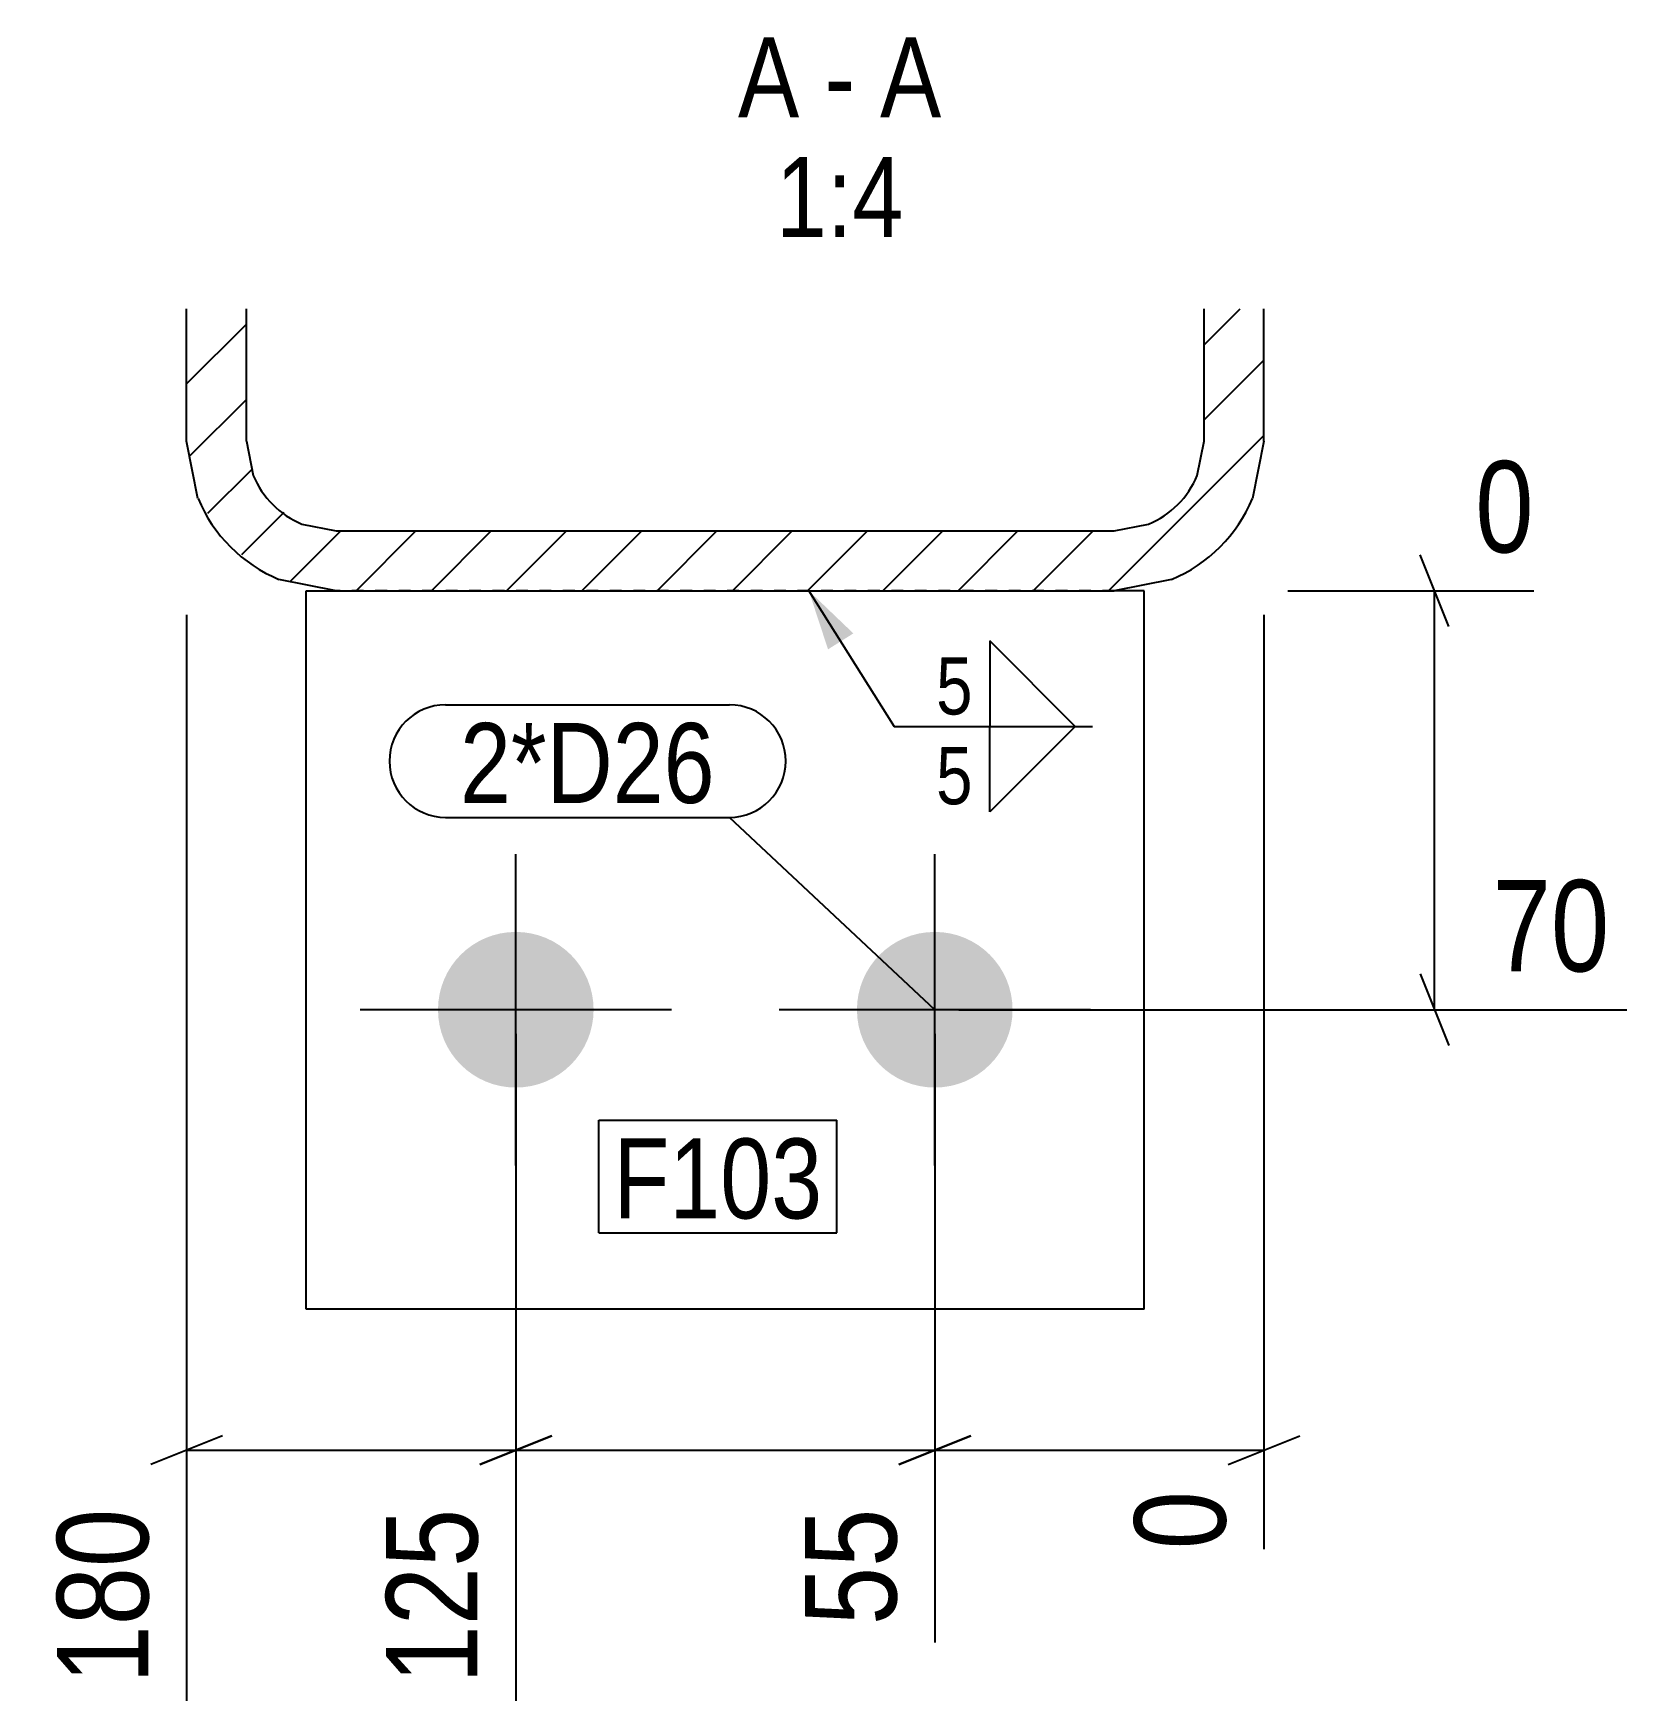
# Model space of a CAD drawing. Header units: millimetres. Extents: x 12 to 44351, y 8 to 1512.
# Drawn here: x 25706.8 to 25973.3, y 9.3 to 288.2 of the extents above; entities that cross this region are included whole.
import ezdxf

# ---------------------------------------------------------------- set-up
doc = ezdxf.new("R2010")
doc.units = ezdxf.units.MM
doc.linetypes.add('DXK_LINE_DOT2', pattern=[3.9198, 1.9599, -1.9599])
for name, color, linetype in [('MÅLSÆTNING', 7, 'Continuous'), ('STÅL', 7, 'Continuous'), ('TEKST', 7, 'Continuous')]:
    doc.layers.add(name, color=color, linetype=linetype)
doc.styles.add('Arial Narrow', font='ARIALN.TTF', dxfattribs={"height": 0.2})

msp = doc.modelspace()

# ---------------------------------------------------------------- hatches: boundary and pattern name
at = {"layer": 'STÅL', "linetype": 'Continuous'}
h = msp.add_hatch(dxfattribs=at)
h.set_pattern_fill('', scale=2.8, style=0, pattern_type=0)
h.set_pattern_definition([(45, (25732.407, 242.183), (-6.2862, 6.2862), [])])
h.paths.add_polyline_path([(25742.41, 242.18), (25732.41, 242.18), (25732.41, 220.07), (25734.31, 210.5), (25739.73, 202.39), (25747.84, 196.97), (25757.41, 195.07), (25887.41, 195.07), (25896.97, 196.97), (25905.08, 202.39), (25910.5, 210.5), (25912.41, 220.07), (25912.41, 242.18), (25902.41, 242.18), (25902.41, 220.07), (25901.26, 214.33), (25898.01, 209.46), (25893.15, 206.21), (25887.41, 205.07), (25757.41, 205.07), (25751.67, 206.21), (25746.8, 209.46), (25743.55, 214.33), (25742.41, 220.07)])
for points in [[(25774.41, 125.07, -1), (25800.41, 125.07, -1)], [(25844.41, 125.07, -1), (25870.41, 125.07, -1)]]:
    msp.add_hatch(color=96, dxfattribs=at).paths.add_polyline_path(points)
at = {"layer": 'TEKST', "linetype": 'Continuous'}
msp.add_hatch(color=3, dxfattribs=at).paths.add_polyline_path([(25839.58, 185.28), (25836.36, 195.07), (25843.81, 187.94)])

# ---------------------------------------------------------------- linework, layer by layer
at = {"layer": 'MÅLSÆTNING', "color": 7, "linetype": 'Continuous'}
for p, q in [((25943.33, 189.07), (25938.53, 201.07)), ((25916.41, 195.07), (25957.48, 195.07)), ((25940.93, 125.07), (25940.93, 195.07)), ((25732.41, 191.07), (25732.41, 9.6)), ((25912.41, 191.07), (25912.41, 34.93)), ((25938.53, 131.07), (25943.33, 119.07)), ((25861.41, 125.07), (25973.06, 125.07)), ((25787.41, 121.07), (25787.41, 9.6)), ((25787.41, 121.07), (25787.41, 9.6)), ((25857.41, 121.07), (25857.41, 19.35)), ((25857.41, 121.07), (25857.41, 19.35)), ((25738.41, 53.88), (25726.41, 49.08)), ((25781.41, 49.08), (25793.41, 53.88)), ((25793.41, 53.88), (25781.41, 49.08)), ((25863.41, 53.88), (25851.41, 49.08)), ((25851.41, 49.08), (25863.41, 53.88)), ((25906.41, 49.08), (25918.41, 53.88)), ((25732.41, 51.48), (25787.41, 51.48)), ((25787.41, 51.48), (25857.41, 51.48)), ((25857.41, 51.48), (25912.41, 51.48))]:
    msp.add_line(p, q, dxfattribs=at)
at = {"layer": 'STÅL', "color": 2, "linetype": 'Continuous'}
for p, q in [((25732.41, 220.07), (25732.41, 242.18)), ((25742.41, 220.07), (25742.41, 242.18)), ((25902.41, 220.07), (25902.41, 242.18)), ((25912.41, 220.07), (25912.41, 242.18)), ((25734.31, 210.5), (25732.41, 220.07)), ((25742.41, 220.07), (25743.55, 214.33)), ((25901.26, 214.33), (25902.41, 220.07)), ((25912.41, 220.07), (25910.5, 210.5)), ((25751.67, 206.21), (25757.41, 205.07)), ((25757.41, 205.07), (25887.41, 205.07)), ((25887.41, 205.07), (25893.15, 206.21)), ((25757.41, 195.07), (25747.84, 196.97)), ((25896.97, 196.97), (25887.41, 195.07)), ((25752.41, 75.07), (25752.41, 195.07)), ((25752.41, 195.07), (25757.41, 195.07)), ((25757.41, 195.07), (25887.41, 195.07)), ((25892.41, 195.07), (25887.41, 195.07)), ((25892.41, 75.07), (25892.41, 195.07)), ((25892.41, 75.07), (25752.41, 75.07))]:
    msp.add_line(p, q, dxfattribs=at)
at = {"layer": 'STÅL', "color": 7, "linetype": 'DXK_LINE_DOT2'}
msp.add_line((25887.41, 195.07), (25757.41, 195.07), dxfattribs=at)
at = {"layer": 'STÅL', "color": 96, "linetype": 'Continuous'}
for p, q in [((25787.41, 99.07), (25787.41, 151.07)), ((25857.41, 99.07), (25857.41, 151.07)), ((25813.41, 125.07), (25761.41, 125.07)), ((25883.41, 125.07), (25831.41, 125.07))]:
    msp.add_line(p, q, dxfattribs=at)
at = {"layer": 'STÅL', "color": 2, "linetype": 'Continuous'}
for centre, radius, start, end in [((25757.41, 220.07), 15, 202.5, 247.5), ((25887.41, 220.07), 15, 292.5, 337.5), ((25757.41, 220.07), 25, 202.5, 247.5), ((25887.41, 220.07), 25, 292.5, 337.5)]:
    msp.add_arc(centre, radius, start, end, dxfattribs=at)
at = {"layer": 'TEKST', "color": 3, "linetype": 'Continuous'}
for p, q in [((25836.36, 195.07), (25850.64, 172.4)), ((25880.88, 172.4), (25866.59, 186.69)), ((25866.59, 186.69), (25866.59, 172.4)), ((25866.59, 172.4), (25880.88, 172.4)), ((25866.59, 172.4), (25880.88, 172.4)), ((25880.88, 172.4), (25866.59, 158.12)), ((25866.59, 158.12), (25866.59, 172.4))]:
    msp.add_line(p, q, dxfattribs=at)
at = {"layer": 'TEKST', "color": 7, "linetype": 'Continuous'}
for p, q in [((25775.69, 176.01), (25823.12, 176.01)), ((25775.69, 157.21), (25823.12, 157.21)), ((25857.41, 125.07), (25823.12, 157.21)), ((25801.31, 106.6), (25841.07, 106.6)), ((25801.31, 87.8), (25801.31, 106.6)), ((25841.07, 87.8), (25841.07, 106.6)), ((25801.31, 87.8), (25841.07, 87.8))]:
    msp.add_line(p, q, dxfattribs=at)
for centre, start, end in [((25775.69, 166.61), 90, 270), ((25823.12, 166.61), 270, 90)]:
    msp.add_arc(centre, 9.4, start, end, dxfattribs=at)

# ---------------------------------------------------------------- wipeouts: each hides what was drawn before it
at = {"color": 0, "linetype": 'Continuous'}
for points, layer in [([(25973.34, 128.27), (25973.34, 150.67), (25947.44, 150.67), (25947.44, 128.27)], 'MÅLSÆTNING'), ([(25729.21, 44.96), (25706.81, 44.96), (25706.81, 9.31), (25729.21, 9.31)], 'MÅLSÆTNING'), ([(25784.21, 44.96), (25761.81, 44.96), (25761.81, 9.31), (25784.21, 9.31)], 'MÅLSÆTNING'), ([(25854.21, 44.96), (25831.81, 44.96), (25831.81, 19.06), (25854.21, 19.06)], 'MÅLSÆTNING'), ([(25834.78, 274.18), (25834.78, 288.18), (25824.55, 288.18), (25824.55, 274.18)], 'TEKST'), ([(25844.08, 274.18), (25844.08, 288.18), (25838.98, 288.18), (25838.98, 274.18)], 'TEKST'), ([(25858.51, 274.18), (25858.51, 288.18), (25848.28, 288.18), (25848.28, 274.18)], 'TEKST'), ([(25852.2, 254.18), (25852.2, 268.18), (25830.87, 268.18), (25830.87, 254.18)], 'TEKST')]:
    msp.add_wipeout(points, dxfattribs=at).dxf.layer = layer
at = {"color": 0}
for points in [[(25864.54, 173.6), (25864.54, 185.2), (25856.84, 185.2), (25856.84, 173.6)], [(25820.72, 159.61), (25820.72, 173.61), (25778.09, 173.61), (25778.09, 159.61)], [(25838.67, 90.2), (25838.67, 104.2), (25803.71, 104.2), (25803.71, 90.2)]]:
    msp.add_wipeout(points, dxfattribs=at).dxf.layer = 'TEKST'

# ---------------------------------------------------------------- next in the draw order: linework, layer by layer
at = {"layer": 'TEKST', "color": 3, "linetype": 'Continuous'}
msp.add_line((25850.64, 172.4), (25883.74, 172.4), dxfattribs=at)

# ---------------------------------------------------------------- next in the draw order: texts
at = {"layer": 'MÅLSÆTNING', "color": 3, "linetype": 'Continuous', "style": 'Arial Narrow'}
msp.add_text('70', height=15.271, dxfattribs=at).set_placement((25950.64, 131.47))
for s, p in [('180', (25726.01, 12.51)), ('125', (25781.01, 12.51)), ('55', (25851.01, 22.26))]:
    msp.add_text(s, height=15.271, rotation=90.0002, dxfattribs=at).set_placement(p)
at = {"layer": 'TEKST', "color": 3, "linetype": 'Continuous', "style": 'Arial Narrow'}
for s, height, p in [('A', 13.36, (25824.55, 274.18)), ('A', 13.36, (25848.28, 274.18)), ('-', 13.36, (25838.98, 274.18)), ('1:4', 13.362, (25830.87, 254.18))]:
    msp.add_text(s, height=height, dxfattribs=at).set_placement(p)
at = {"layer": 'TEKST', "color": 3, "style": 'Arial Narrow'}
msp.add_text('5', height=9.54, dxfattribs=at).set_placement((25857.64, 174.4))

# ---------------------------------------------------------------- next in the draw order: wipeouts: each hides what was drawn before it
at = {"color": 0, "linetype": 'Continuous'}
for points, layer in [([(25960.68, 198.27), (25960.68, 220.67), (25944.53, 220.67), (25944.53, 198.27)], 'MÅLSÆTNING'), ([(25909.21, 47.88), (25886.81, 47.88), (25886.81, 31.73), (25909.21, 31.73)], 'MÅLSÆTNING'), ([(25864.54, 158.6), (25864.54, 170.2), (25856.84, 170.2), (25856.84, 158.6)], 'TEKST')]:
    msp.add_wipeout(points, dxfattribs=at).dxf.layer = layer
at = {"color": 0}
for points in [[(25820.72, 159.61), (25820.72, 173.61), (25778.09, 173.61), (25778.09, 159.61)], [(25838.67, 90.2), (25838.67, 104.2), (25803.71, 104.2), (25803.71, 90.2)]]:
    msp.add_wipeout(points, dxfattribs=at).dxf.layer = 'TEKST'

# ---------------------------------------------------------------- next in the draw order: texts
at = {"layer": 'MÅLSÆTNING', "color": 3, "linetype": 'Continuous', "style": 'Arial Narrow'}
msp.add_text('0', height=15.27, dxfattribs=at).set_placement((25947.73, 201.47))
msp.add_text('0', height=15.27, rotation=90.0002, dxfattribs=at).set_placement((25906.01, 34.93))
at = {"layer": 'TEKST', "color": 3, "style": 'Arial Narrow'}
for s, p in [('2*D26', (25778.09, 159.61)), ('F103', (25803.71, 90.2))]:
    msp.add_text(s, height=13.362, dxfattribs=at).set_placement(p)
at = {"layer": 'TEKST', "color": 3, "linetype": 'Continuous', "style": 'Arial Narrow'}
msp.add_text('5', height=9.54, dxfattribs=at).set_placement((25857.64, 159.4))

doc.saveas('drawing.dxf')
